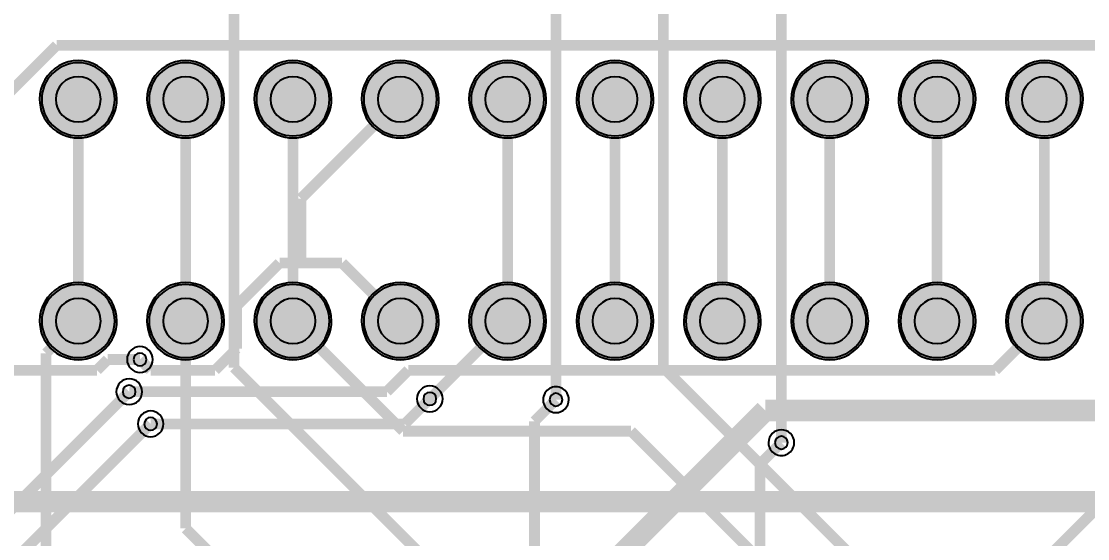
# Model space of a CAD drawing. Header units: millimetres. Extents: x -59 to 46, y -149 to -20.
# Drawn here: x -43.26 to -18.03, y -78.98 to -66.73 of the extents above; entities that cross this region are included whole.
import ezdxf

# ---------------------------------------------------------------- set-up
doc = ezdxf.new("R2010")
doc.units = ezdxf.units.MM
doc.header["$MEASUREMENT"] = 0
for name, color, linetype, true_color in [('Bottom-Layer', 7, 'Continuous', 0x0000ff), ('Bottom-Paste-Mask-Layer', 7, 'Continuous', 0x800000), ('Bottom-Solder-Mask-Layer', 7, 'Continuous', 0xaa00ff), ('Hole-Layer', 7, 'Continuous', 0x222222), ('Multi-Layer', 7, 'Continuous', 0xc0c0c0), ('Top-Layer', 7, 'Continuous', 0xff0000), ('Top-Paste-Mask-Layer', 7, 'Continuous', 0x808080), ('Top-Silkscreen-Layer', 7, 'Continuous', 0xffcc00), ('Top-Solder-Mask-Layer', 7, 'Continuous', 0x800080)]:
    doc.layers.add(name, color=color, linetype=linetype, true_color=true_color)

msp = doc.modelspace()

# ---------------------------------------------------------------- hatches: boundary and pattern name
at = {"layer": 'Bottom-Layer'}
for points in [[(-42.773685547371095, -68.58013716027433, 1), (-41.04648209296419, -68.58013716027433, 1)], [(-40.23368046736094, -68.58013716027433, 1), (-38.506477012954036, -68.58013716027433, 1)], [(-37.69367538735078, -68.58013716027433, 1), (-35.966471932943875, -68.58013716027433, 1)], [(-35.15367030734062, -68.58013716027433, 1), (-33.426466852933714, -68.58013716027433, 1)], [(-32.61366522733046, -68.58013716027433, 1), (-30.88646177292355, -68.58013716027433, 1)], [(-30.0736601473203, -68.58013716027433, 1), (-28.34645669291339, -68.58013716027433, 1)], [(-27.53365506731014, -68.58013716027433, 1), (-25.806451612903228, -68.58013716027433, 1)], [(-24.993649987299978, -68.58013716027433, 1), (-23.266446532893067, -68.58013716027433, 1)], [(-22.453644907289817, -68.58013716027433, 1), (-20.726441452882906, -68.58013716027433, 1)], [(-19.91363982727966, -68.58013716027433, 1), (-18.18643637287275, -68.58013716027433, 1)], [(-42.773685547371095, -73.82950215900432, 1), (-41.04648209296419, -73.82950215900432, 1)], [(-40.23368046736094, -73.82950215900432, 1), (-38.506477012954036, -73.82950215900432, 1)], [(-37.69367538735078, -73.82950215900432, 1), (-35.966471932943875, -73.82950215900432, 1)], [(-35.15367030734062, -73.82950215900432, 1), (-33.426466852933714, -73.82950215900432, 1)], [(-32.61366522733046, -73.82950215900432, 1), (-30.88646177292355, -73.82950215900432, 1)], [(-30.0736601473203, -73.82950215900432, 1), (-28.34645669291339, -73.82950215900432, 1)], [(-27.53365506731014, -73.82950215900432, 1), (-25.806451612903228, -73.82950215900432, 1)], [(-24.993649987299978, -73.82950215900432, 1), (-23.266446532893067, -73.82950215900432, 1)], [(-22.453644907289817, -73.82950215900432, 1), (-20.726441452882906, -73.82950215900432, 1)], [(-19.91363982727966, -73.82950215900432, 1), (-18.18643637287275, -73.82950215900432, 1)]]:
    msp.add_hatch(color=256, dxfattribs=at).paths.add_polyline_path(points)
at = {"layer": 'Bottom-Paste-Mask-Layer'}
for points in [[(-42.773685547371095, -68.58013716027433, 1), (-41.04648209296419, -68.58013716027433, 1)], [(-40.23368046736094, -68.58013716027433, 1), (-38.506477012954036, -68.58013716027433, 1)], [(-37.69367538735078, -68.58013716027433, 1), (-35.966471932943875, -68.58013716027433, 1)], [(-35.15367030734062, -68.58013716027433, 1), (-33.426466852933714, -68.58013716027433, 1)], [(-32.61366522733046, -68.58013716027433, 1), (-30.88646177292355, -68.58013716027433, 1)], [(-30.0736601473203, -68.58013716027433, 1), (-28.34645669291339, -68.58013716027433, 1)], [(-27.53365506731014, -68.58013716027433, 1), (-25.806451612903228, -68.58013716027433, 1)], [(-24.993649987299978, -68.58013716027433, 1), (-23.266446532893067, -68.58013716027433, 1)], [(-22.453644907289817, -68.58013716027433, 1), (-20.726441452882906, -68.58013716027433, 1)], [(-19.91363982727966, -68.58013716027433, 1), (-18.18643637287275, -68.58013716027433, 1)], [(-42.773685547371095, -73.82950215900432, 1), (-41.04648209296419, -73.82950215900432, 1)], [(-40.23368046736094, -73.82950215900432, 1), (-38.506477012954036, -73.82950215900432, 1)], [(-37.69367538735078, -73.82950215900432, 1), (-35.966471932943875, -73.82950215900432, 1)], [(-35.15367030734062, -73.82950215900432, 1), (-33.426466852933714, -73.82950215900432, 1)], [(-32.61366522733046, -73.82950215900432, 1), (-30.88646177292355, -73.82950215900432, 1)], [(-30.0736601473203, -73.82950215900432, 1), (-28.34645669291339, -73.82950215900432, 1)], [(-27.53365506731014, -73.82950215900432, 1), (-25.806451612903228, -73.82950215900432, 1)], [(-24.993649987299978, -73.82950215900432, 1), (-23.266446532893067, -73.82950215900432, 1)], [(-22.453644907289817, -73.82950215900432, 1), (-20.726441452882906, -73.82950215900432, 1)], [(-19.91363982727966, -73.82950215900432, 1), (-18.18643637287275, -73.82950215900432, 1)]]:
    msp.add_hatch(color=256, dxfattribs=at).paths.add_polyline_path(points)
at = {"layer": 'Bottom-Solder-Mask-Layer'}
for points in [[(-42.8244856489713, -68.58013716027433, 1), (-40.99568199136399, -68.58013716027433, 1)], [(-40.28448056896114, -68.58013716027433, 1), (-38.455676911353834, -68.58013716027433, 1)], [(-37.74447548895098, -68.58013716027433, 1), (-35.91567183134367, -68.58013716027433, 1)], [(-35.20447040894082, -68.58013716027433, 1), (-33.37566675133351, -68.58013716027433, 1)], [(-32.66446532893066, -68.58013716027433, 1), (-30.835661671323347, -68.58013716027433, 1)], [(-30.124460248920503, -68.58013716027433, 1), (-28.295656591313186, -68.58013716027433, 1)], [(-27.584455168910342, -68.58013716027433, 1), (-25.755651511303025, -68.58013716027433, 1)], [(-25.04445008890018, -68.58013716027433, 1), (-23.215646431292864, -68.58013716027433, 1)], [(-22.50444500889002, -68.58013716027433, 1), (-20.675641351282703, -68.58013716027433, 1)], [(-19.964439928879862, -68.58013716027433, 1), (-18.135636271272546, -68.58013716027433, 1)], [(-42.8244856489713, -73.82950215900432, 1), (-40.99568199136399, -73.82950215900432, 1)], [(-40.28448056896114, -73.82950215900432, 1), (-38.455676911353834, -73.82950215900432, 1)], [(-37.74447548895098, -73.82950215900432, 1), (-35.91567183134367, -73.82950215900432, 1)], [(-35.20447040894082, -73.82950215900432, 1), (-33.37566675133351, -73.82950215900432, 1)], [(-32.66446532893066, -73.82950215900432, 1), (-30.835661671323347, -73.82950215900432, 1)], [(-30.124460248920503, -73.82950215900432, 1), (-28.295656591313186, -73.82950215900432, 1)], [(-27.584455168910342, -73.82950215900432, 1), (-25.755651511303025, -73.82950215900432, 1)], [(-25.04445008890018, -73.82950215900432, 1), (-23.215646431292864, -73.82950215900432, 1)], [(-22.50444500889002, -73.82950215900432, 1), (-20.675641351282703, -73.82950215900432, 1)], [(-19.964439928879862, -73.82950215900432, 1), (-18.135636271272546, -73.82950215900432, 1)]]:
    msp.add_hatch(color=256, dxfattribs=at).paths.add_polyline_path(points)
at = {"layer": 'Hole-Layer'}
for points in [[(-42.44348488696978, -68.58013716027433, 1), (-41.37668275336551, -68.58013716027433, 1)], [(-39.90347980695962, -68.58013716027433, 1), (-38.836677673355354, -68.58013716027433, 1)], [(-37.36347472694946, -68.58013716027433, 1), (-36.29667259334519, -68.58013716027433, 1)], [(-34.8234696469393, -68.58013716027433, 1), (-33.75666751333503, -68.58013716027433, 1)], [(-32.28346456692914, -68.58013716027433, 1), (-31.21666243332487, -68.58013716027433, 1)], [(-29.74345948691898, -68.58013716027433, 1), (-28.67665735331471, -68.58013716027433, 1)], [(-27.20345440690882, -68.58013716027433, 1), (-26.13665227330455, -68.58013716027433, 1)], [(-24.663449326898657, -68.58013716027433, 1), (-23.596647193294388, -68.58013716027433, 1)], [(-22.123444246888496, -68.58013716027433, 1), (-21.056642113284227, -68.58013716027433, 1)], [(-19.58343916687834, -68.58013716027433, 1), (-18.51663703327407, -68.58013716027433, 1)], [(-42.44348488696978, -73.82950215900432, 1), (-41.37668275336551, -73.82950215900432, 1)], [(-39.90347980695962, -73.82950215900432, 1), (-38.836677673355354, -73.82950215900432, 1)], [(-37.36347472694946, -73.82950215900432, 1), (-36.29667259334519, -73.82950215900432, 1)], [(-34.8234696469393, -73.82950215900432, 1), (-33.75666751333503, -73.82950215900432, 1)], [(-32.28346456692914, -73.82950215900432, 1), (-31.21666243332487, -73.82950215900432, 1)], [(-29.74345948691898, -73.82950215900432, 1), (-28.67665735331471, -73.82950215900432, 1)], [(-27.20345440690882, -73.82950215900432, 1), (-26.13665227330455, -73.82950215900432, 1)], [(-24.663449326898657, -73.82950215900432, 1), (-23.596647193294388, -73.82950215900432, 1)], [(-22.123444246888496, -73.82950215900432, 1), (-21.056642113284227, -73.82950215900432, 1)], [(-19.58343916687834, -73.82950215900432, 1), (-18.51663703327407, -73.82950215900432, 1)]]:
    msp.add_hatch(color=256, dxfattribs=at).paths.add_polyline_path(points)
at = {"layer": 'Multi-Layer'}
for points in [[(-42.773685547371095, -68.58013716027433, 1), (-41.04648209296419, -68.58013716027433, 1)], [(-42.773685547371095, -68.58013716027433, 1), (-41.04648209296419, -68.58013716027433, 1)], [(-42.773685547371095, -68.58013716027433, 1), (-41.04648209296419, -68.58013716027433, 1)], [(-40.23368046736094, -68.58013716027433, 1), (-38.506477012954036, -68.58013716027433, 1)], [(-40.23368046736094, -68.58013716027433, 1), (-38.506477012954036, -68.58013716027433, 1)], [(-40.23368046736094, -68.58013716027433, 1), (-38.506477012954036, -68.58013716027433, 1)], [(-37.69367538735078, -68.58013716027433, 1), (-35.966471932943875, -68.58013716027433, 1)], [(-37.69367538735078, -68.58013716027433, 1), (-35.966471932943875, -68.58013716027433, 1)], [(-37.69367538735078, -68.58013716027433, 1), (-35.966471932943875, -68.58013716027433, 1)], [(-35.15367030734062, -68.58013716027433, 1), (-33.426466852933714, -68.58013716027433, 1)], [(-35.15367030734062, -68.58013716027433, 1), (-33.426466852933714, -68.58013716027433, 1)], [(-35.15367030734062, -68.58013716027433, 1), (-33.426466852933714, -68.58013716027433, 1)], [(-32.61366522733046, -68.58013716027433, 1), (-30.88646177292355, -68.58013716027433, 1)], [(-32.61366522733046, -68.58013716027433, 1), (-30.88646177292355, -68.58013716027433, 1)], [(-32.61366522733046, -68.58013716027433, 1), (-30.88646177292355, -68.58013716027433, 1)], [(-30.0736601473203, -68.58013716027433, 1), (-28.34645669291339, -68.58013716027433, 1)], [(-30.0736601473203, -68.58013716027433, 1), (-28.34645669291339, -68.58013716027433, 1)], [(-30.0736601473203, -68.58013716027433, 1), (-28.34645669291339, -68.58013716027433, 1)], [(-27.53365506731014, -68.58013716027433, 1), (-25.806451612903228, -68.58013716027433, 1)], [(-27.53365506731014, -68.58013716027433, 1), (-25.806451612903228, -68.58013716027433, 1)], [(-27.53365506731014, -68.58013716027433, 1), (-25.806451612903228, -68.58013716027433, 1)], [(-24.993649987299978, -68.58013716027433, 1), (-23.266446532893067, -68.58013716027433, 1)], [(-24.993649987299978, -68.58013716027433, 1), (-23.266446532893067, -68.58013716027433, 1)], [(-24.993649987299978, -68.58013716027433, 1), (-23.266446532893067, -68.58013716027433, 1)], [(-22.453644907289817, -68.58013716027433, 1), (-20.726441452882906, -68.58013716027433, 1)], [(-22.453644907289817, -68.58013716027433, 1), (-20.726441452882906, -68.58013716027433, 1)], [(-22.453644907289817, -68.58013716027433, 1), (-20.726441452882906, -68.58013716027433, 1)], [(-19.91363982727966, -68.58013716027433, 1), (-18.18643637287275, -68.58013716027433, 1)], [(-19.91363982727966, -68.58013716027433, 1), (-18.18643637287275, -68.58013716027433, 1)], [(-19.91363982727966, -68.58013716027433, 1), (-18.18643637287275, -68.58013716027433, 1)], [(-42.773685547371095, -73.82950215900432, 1), (-41.04648209296419, -73.82950215900432, 1)], [(-42.773685547371095, -73.82950215900432, 1), (-41.04648209296419, -73.82950215900432, 1)], [(-42.773685547371095, -73.82950215900432, 1), (-41.04648209296419, -73.82950215900432, 1)], [(-40.23368046736094, -73.82950215900432, 1), (-38.506477012954036, -73.82950215900432, 1)], [(-40.23368046736094, -73.82950215900432, 1), (-38.506477012954036, -73.82950215900432, 1)], [(-40.23368046736094, -73.82950215900432, 1), (-38.506477012954036, -73.82950215900432, 1)], [(-37.69367538735078, -73.82950215900432, 1), (-35.966471932943875, -73.82950215900432, 1)], [(-37.69367538735078, -73.82950215900432, 1), (-35.966471932943875, -73.82950215900432, 1)], [(-37.69367538735078, -73.82950215900432, 1), (-35.966471932943875, -73.82950215900432, 1)], [(-35.15367030734062, -73.82950215900432, 1), (-33.426466852933714, -73.82950215900432, 1)], [(-35.15367030734062, -73.82950215900432, 1), (-33.426466852933714, -73.82950215900432, 1)], [(-35.15367030734062, -73.82950215900432, 1), (-33.426466852933714, -73.82950215900432, 1)], [(-32.61366522733046, -73.82950215900432, 1), (-30.88646177292355, -73.82950215900432, 1)], [(-32.61366522733046, -73.82950215900432, 1), (-30.88646177292355, -73.82950215900432, 1)], [(-32.61366522733046, -73.82950215900432, 1), (-30.88646177292355, -73.82950215900432, 1)], [(-30.0736601473203, -73.82950215900432, 1), (-28.34645669291339, -73.82950215900432, 1)], [(-30.0736601473203, -73.82950215900432, 1), (-28.34645669291339, -73.82950215900432, 1)], [(-30.0736601473203, -73.82950215900432, 1), (-28.34645669291339, -73.82950215900432, 1)], [(-27.53365506731014, -73.82950215900432, 1), (-25.806451612903228, -73.82950215900432, 1)], [(-27.53365506731014, -73.82950215900432, 1), (-25.806451612903228, -73.82950215900432, 1)], [(-27.53365506731014, -73.82950215900432, 1), (-25.806451612903228, -73.82950215900432, 1)], [(-24.993649987299978, -73.82950215900432, 1), (-23.266446532893067, -73.82950215900432, 1)], [(-24.993649987299978, -73.82950215900432, 1), (-23.266446532893067, -73.82950215900432, 1)], [(-24.993649987299978, -73.82950215900432, 1), (-23.266446532893067, -73.82950215900432, 1)], [(-22.453644907289817, -73.82950215900432, 1), (-20.726441452882906, -73.82950215900432, 1)], [(-22.453644907289817, -73.82950215900432, 1), (-20.726441452882906, -73.82950215900432, 1)], [(-22.453644907289817, -73.82950215900432, 1), (-20.726441452882906, -73.82950215900432, 1)], [(-19.91363982727966, -73.82950215900432, 1), (-18.18643637287275, -73.82950215900432, 1)], [(-19.91363982727966, -73.82950215900432, 1), (-18.18643637287275, -73.82950215900432, 1)], [(-19.91363982727966, -73.82950215900432, 1), (-18.18643637287275, -73.82950215900432, 1)]]:
    msp.add_hatch(color=256, dxfattribs=at).paths.add_polyline_path(points)
at = {"layer": 'Top-Layer'}
for points in [[(-42.773685547371095, -68.58013716027433, 1), (-41.04648209296419, -68.58013716027433, 1)], [(-40.23368046736094, -68.58013716027433, 1), (-38.506477012954036, -68.58013716027433, 1)], [(-37.69367538735078, -68.58013716027433, 1), (-35.966471932943875, -68.58013716027433, 1)], [(-35.15367030734062, -68.58013716027433, 1), (-33.426466852933714, -68.58013716027433, 1)], [(-32.61366522733046, -68.58013716027433, 1), (-30.88646177292355, -68.58013716027433, 1)], [(-30.0736601473203, -68.58013716027433, 1), (-28.34645669291339, -68.58013716027433, 1)], [(-27.53365506731014, -68.58013716027433, 1), (-25.806451612903228, -68.58013716027433, 1)], [(-24.993649987299978, -68.58013716027433, 1), (-23.266446532893067, -68.58013716027433, 1)], [(-22.453644907289817, -68.58013716027433, 1), (-20.726441452882906, -68.58013716027433, 1)], [(-19.91363982727966, -68.58013716027433, 1), (-18.18643637287275, -68.58013716027433, 1)], [(-42.773685547371095, -73.82950215900432, 1), (-41.04648209296419, -73.82950215900432, 1)], [(-40.23368046736094, -73.82950215900432, 1), (-38.506477012954036, -73.82950215900432, 1)], [(-37.69367538735078, -73.82950215900432, 1), (-35.966471932943875, -73.82950215900432, 1)], [(-35.15367030734062, -73.82950215900432, 1), (-33.426466852933714, -73.82950215900432, 1)], [(-32.61366522733046, -73.82950215900432, 1), (-30.88646177292355, -73.82950215900432, 1)], [(-30.0736601473203, -73.82950215900432, 1), (-28.34645669291339, -73.82950215900432, 1)], [(-27.53365506731014, -73.82950215900432, 1), (-25.806451612903228, -73.82950215900432, 1)], [(-24.993649987299978, -73.82950215900432, 1), (-23.266446532893067, -73.82950215900432, 1)], [(-22.453644907289817, -73.82950215900432, 1), (-20.726441452882906, -73.82950215900432, 1)], [(-19.91363982727966, -73.82950215900432, 1), (-18.18643637287275, -73.82950215900432, 1)]]:
    msp.add_hatch(color=256, dxfattribs=at).paths.add_polyline_path(points)
at = {"layer": 'Top-Paste-Mask-Layer'}
for points in [[(-42.773685547371095, -68.58013716027433, 1), (-41.04648209296419, -68.58013716027433, 1)], [(-40.23368046736094, -68.58013716027433, 1), (-38.506477012954036, -68.58013716027433, 1)], [(-37.69367538735078, -68.58013716027433, 1), (-35.966471932943875, -68.58013716027433, 1)], [(-35.15367030734062, -68.58013716027433, 1), (-33.426466852933714, -68.58013716027433, 1)], [(-32.61366522733046, -68.58013716027433, 1), (-30.88646177292355, -68.58013716027433, 1)], [(-30.0736601473203, -68.58013716027433, 1), (-28.34645669291339, -68.58013716027433, 1)], [(-27.53365506731014, -68.58013716027433, 1), (-25.806451612903228, -68.58013716027433, 1)], [(-24.993649987299978, -68.58013716027433, 1), (-23.266446532893067, -68.58013716027433, 1)], [(-22.453644907289817, -68.58013716027433, 1), (-20.726441452882906, -68.58013716027433, 1)], [(-19.91363982727966, -68.58013716027433, 1), (-18.18643637287275, -68.58013716027433, 1)], [(-42.773685547371095, -73.82950215900432, 1), (-41.04648209296419, -73.82950215900432, 1)], [(-40.23368046736094, -73.82950215900432, 1), (-38.506477012954036, -73.82950215900432, 1)], [(-37.69367538735078, -73.82950215900432, 1), (-35.966471932943875, -73.82950215900432, 1)], [(-35.15367030734062, -73.82950215900432, 1), (-33.426466852933714, -73.82950215900432, 1)], [(-32.61366522733046, -73.82950215900432, 1), (-30.88646177292355, -73.82950215900432, 1)], [(-30.0736601473203, -73.82950215900432, 1), (-28.34645669291339, -73.82950215900432, 1)], [(-27.53365506731014, -73.82950215900432, 1), (-25.806451612903228, -73.82950215900432, 1)], [(-24.993649987299978, -73.82950215900432, 1), (-23.266446532893067, -73.82950215900432, 1)], [(-22.453644907289817, -73.82950215900432, 1), (-20.726441452882906, -73.82950215900432, 1)], [(-19.91363982727966, -73.82950215900432, 1), (-18.18643637287275, -73.82950215900432, 1)]]:
    msp.add_hatch(color=256, dxfattribs=at).paths.add_polyline_path(points)
at = {"layer": 'Top-Solder-Mask-Layer'}
for points in [[(-42.8244856489713, -68.58013716027433, 1), (-40.99568199136399, -68.58013716027433, 1)], [(-40.28448056896114, -68.58013716027433, 1), (-38.455676911353834, -68.58013716027433, 1)], [(-37.74447548895098, -68.58013716027433, 1), (-35.91567183134367, -68.58013716027433, 1)], [(-35.20447040894082, -68.58013716027433, 1), (-33.37566675133351, -68.58013716027433, 1)], [(-32.66446532893066, -68.58013716027433, 1), (-30.835661671323347, -68.58013716027433, 1)], [(-30.124460248920503, -68.58013716027433, 1), (-28.295656591313186, -68.58013716027433, 1)], [(-27.584455168910342, -68.58013716027433, 1), (-25.755651511303025, -68.58013716027433, 1)], [(-25.04445008890018, -68.58013716027433, 1), (-23.215646431292864, -68.58013716027433, 1)], [(-22.50444500889002, -68.58013716027433, 1), (-20.675641351282703, -68.58013716027433, 1)], [(-19.964439928879862, -68.58013716027433, 1), (-18.135636271272546, -68.58013716027433, 1)], [(-42.8244856489713, -73.82950215900432, 1), (-40.99568199136399, -73.82950215900432, 1)], [(-40.28448056896114, -73.82950215900432, 1), (-38.455676911353834, -73.82950215900432, 1)], [(-37.74447548895098, -73.82950215900432, 1), (-35.91567183134367, -73.82950215900432, 1)], [(-35.20447040894082, -73.82950215900432, 1), (-33.37566675133351, -73.82950215900432, 1)], [(-32.66446532893066, -73.82950215900432, 1), (-30.835661671323347, -73.82950215900432, 1)], [(-30.124460248920503, -73.82950215900432, 1), (-28.295656591313186, -73.82950215900432, 1)], [(-27.584455168910342, -73.82950215900432, 1), (-25.755651511303025, -73.82950215900432, 1)], [(-25.04445008890018, -73.82950215900432, 1), (-23.215646431292864, -73.82950215900432, 1)], [(-22.50444500889002, -73.82950215900432, 1), (-20.675641351282703, -73.82950215900432, 1)], [(-19.964439928879862, -73.82950215900432, 1), (-18.135636271272546, -73.82950215900432, 1)]]:
    msp.add_hatch(color=256, dxfattribs=at).paths.add_polyline_path(points)

# ---------------------------------------------------------------- linework, layer by layer
at = {"layer": 'Bottom-Layer'}
for points, const_width in [([(-42.418084836169676, -67.30149860299721), (-43.94208788417578, -68.82550165100331)], 0.25400050800101603), ([(5.842011684023369, -67.30149860299721), (-42.418084836169676, -67.30149860299721)], 0.25400050800101603), ([(-41.91008382016764, -73.82950215900432), (-41.91008382016764, -68.58013716027433)], 0.25400050800101603), ([(-36.63957327914656, -70.92964185928373), (-34.29006858013717, -68.58013716027433)], 0.25400050800101603), ([(-29.210058420116845, -68.58013716027433), (-29.210058420116845, -73.82950215900432)], 0.25400050800101603), ([(-26.670053340106683, -68.58013716027433), (-26.670053340106683, -73.82950215900432)], 0.25400050800101603), ([(-24.130048260096522, -68.58013716027433), (-24.130048260096522, -73.82950215900432)], 0.25400050800101603), ([(-21.59004318008636, -68.58013716027433), (-21.59004318008636, -73.82950215900432)], 0.25400050800101603), ([(-19.050038100076204, -73.82950215900432), (-19.050038100076204, -68.58013716027433)], 0.25400050800101603), ([(-36.63957327914656, -72.45364490728983), (-36.63957327914656, -70.92964185928373)], 0.25400050800101603), ([(-38.16357632715266, -73.46964693929388), (-37.147574295148594, -72.45364490728983)], 0.25400050800101603), ([(-37.147574295148594, -72.45364490728983), (-36.63957327914656, -72.45364490728983)], 0.25400050800101603), ([(-36.63957327914656, -72.45364490728983), (-35.66592583185167, -72.45364490728983)], 0.25400050800101603), ([(-35.66592583185167, -72.45364490728983), (-34.29006858013717, -73.82950215900432)], 0.25400050800101603), ([(-38.16357632715266, -74.48564897129795), (-38.16357632715266, -73.46964693929388)], 0.25400050800101603), ([(-42.672085344170696, -74.59150368300737), (-41.91008382016764, -73.82950215900432)], 0.25400050800101603), ([(-20.214185928371858, -74.99364998729999), (-19.050038100076204, -73.82950215900432)], 0.25400050800101603), ([(-38.67157734315469, -74.99364998729999), (-38.16357632715266, -74.48564897129795)], 0.25400050800101603), ([(-42.672085344170696, -102.36220472440947), (-42.672085344170696, -74.59150368300737)], 0.25400050800101603), ([(-40.4495808991618, -74.73964947929896), (-40.19558039116079, -74.99364998729999)], 0.25400050800101603), ([(-40.19558039116079, -74.99364998729999), (-38.67157734315469, -74.99364998729999)], 0.25400050800101603), ([(-34.60756921513843, -75.50165100330202), (-34.0995681991364, -74.99364998729999)], 0.25400050800101603), ([(-34.0995681991364, -74.99364998729999), (-20.214185928371858, -74.99364998729999)], 0.25400050800101603), ([(-40.70358140716282, -75.50165100330202), (-34.60756921513843, -75.50165100330202)], 0.25400050800101603), ([(-34.18421386842774, -76.26365252730507), (-33.59156718313437, -75.6710058420117)], 0.25400050800101603), ([(-31.115062230124465, -76.20015240030482), (-30.60706121412243, -75.69215138430278)], 0.25400050800101603), ([(-29.718059436118875, -80.01016002032006), (-25.65405130810262, -75.94615189230379)], 0.5080010160020321), ([(-25.65405130810262, -75.94615189230379), (22.60604521209043, -75.94615189230379)], 0.5080010160020321), ([(-40.19558039116079, -76.26365252730507), (-34.18421386842774, -76.26365252730507)], 0.25400050800101603), ([(-31.115062230124465, -86.10617221234443), (-31.115062230124465, -76.20015240030482)], 0.25400050800101603), ([(-25.781051562103126, -77.21615443230887), (-25.273050546101096, -76.70815341630684)], 0.25400050800101603), ([(-25.781051562103126, -84.83616967233935), (-25.781051562103126, -77.21615443230887)], 0.25400050800101603)]:
    msp.add_lwpolyline(points, dxfattribs=dict(at, const_width=const_width))
for points in [[(-42.7736855473711, -68.58013716027433, 1), (-41.04648209296419, -68.58013716027433, 1)], [(-40.23368046736094, -68.58013716027433, 1), (-38.50647701295403, -68.58013716027433, 1)], [(-37.69367538735078, -68.58013716027433, 1), (-35.96647193294387, -68.58013716027433, 1)], [(-35.15367030734062, -68.58013716027433, 1), (-33.42646685293371, -68.58013716027433, 1)], [(-32.61366522733046, -68.58013716027433, 1), (-30.88646177292355, -68.58013716027433, 1)], [(-30.0736601473203, -68.58013716027433, 1), (-28.34645669291339, -68.58013716027433, 1)], [(-27.53365506731014, -68.58013716027433, 1), (-25.806451612903228, -68.58013716027433, 1)], [(-24.993649987299978, -68.58013716027433, 1), (-23.266446532893067, -68.58013716027433, 1)], [(-22.453644907289817, -68.58013716027433, 1), (-20.726441452882906, -68.58013716027433, 1)], [(-19.91363982727966, -68.58013716027433, 1), (-18.18643637287275, -68.58013716027433, 1)], [(-42.7736855473711, -73.82950215900432, 1), (-41.04648209296419, -73.82950215900432, 1)], [(-40.23368046736094, -73.82950215900432, 1), (-38.50647701295403, -73.82950215900432, 1)], [(-37.69367538735078, -73.82950215900432, 1), (-35.96647193294387, -73.82950215900432, 1)], [(-35.15367030734062, -73.82950215900432, 1), (-33.42646685293371, -73.82950215900432, 1)], [(-32.61366522733046, -73.82950215900432, 1), (-30.88646177292355, -73.82950215900432, 1)], [(-30.0736601473203, -73.82950215900432, 1), (-28.34645669291339, -73.82950215900432, 1)], [(-27.53365506731014, -73.82950215900432, 1), (-25.806451612903228, -73.82950215900432, 1)], [(-24.993649987299978, -73.82950215900432, 1), (-23.266446532893067, -73.82950215900432, 1)], [(-22.453644907289817, -73.82950215900432, 1), (-20.726441452882906, -73.82950215900432, 1)], [(-19.91363982727966, -73.82950215900432, 1), (-18.18643637287275, -73.82950215900432, 1)]]:
    msp.add_lwpolyline(points, format="xyb", close=True, dxfattribs=at)
at = {"layer": 'Bottom-Paste-Mask-Layer'}
for points in [[(-42.7736855473711, -68.58013716027433, 1), (-41.04648209296419, -68.58013716027433, 1)], [(-40.23368046736094, -68.58013716027433, 1), (-38.50647701295403, -68.58013716027433, 1)], [(-37.69367538735078, -68.58013716027433, 1), (-35.96647193294387, -68.58013716027433, 1)], [(-35.15367030734062, -68.58013716027433, 1), (-33.42646685293371, -68.58013716027433, 1)], [(-32.61366522733046, -68.58013716027433, 1), (-30.88646177292355, -68.58013716027433, 1)], [(-30.0736601473203, -68.58013716027433, 1), (-28.34645669291339, -68.58013716027433, 1)], [(-27.53365506731014, -68.58013716027433, 1), (-25.806451612903228, -68.58013716027433, 1)], [(-24.993649987299978, -68.58013716027433, 1), (-23.266446532893067, -68.58013716027433, 1)], [(-22.453644907289817, -68.58013716027433, 1), (-20.726441452882906, -68.58013716027433, 1)], [(-19.91363982727966, -68.58013716027433, 1), (-18.18643637287275, -68.58013716027433, 1)], [(-42.7736855473711, -73.82950215900432, 1), (-41.04648209296419, -73.82950215900432, 1)], [(-40.23368046736094, -73.82950215900432, 1), (-38.50647701295403, -73.82950215900432, 1)], [(-37.69367538735078, -73.82950215900432, 1), (-35.96647193294387, -73.82950215900432, 1)], [(-35.15367030734062, -73.82950215900432, 1), (-33.42646685293371, -73.82950215900432, 1)], [(-32.61366522733046, -73.82950215900432, 1), (-30.88646177292355, -73.82950215900432, 1)], [(-30.0736601473203, -73.82950215900432, 1), (-28.34645669291339, -73.82950215900432, 1)], [(-27.53365506731014, -73.82950215900432, 1), (-25.806451612903228, -73.82950215900432, 1)], [(-24.993649987299978, -73.82950215900432, 1), (-23.266446532893067, -73.82950215900432, 1)], [(-22.453644907289817, -73.82950215900432, 1), (-20.726441452882906, -73.82950215900432, 1)], [(-19.91363982727966, -73.82950215900432, 1), (-18.18643637287275, -73.82950215900432, 1)]]:
    msp.add_lwpolyline(points, format="xyb", close=True, dxfattribs=at)
at = {"layer": 'Bottom-Solder-Mask-Layer'}
for points in [[(-42.824485648971304, -68.58013715806166, 1), (-40.99568199136399, -68.58013716164047), (-40.99568199136399, -68.58013716248699, 1), (-42.824485648971304, -68.5801371589082)], [(-40.28448056896114, -68.58013715806166, 1), (-38.45567691135383, -68.58013716164047), (-38.45567691135383, -68.58013716248699, 1), (-40.28448056896114, -68.5801371589082)], [(-37.74447548895098, -68.58013715806166, 1), (-35.915671831343666, -68.58013716164047), (-35.915671831343666, -68.58013716248699, 1), (-37.74447548895098, -68.5801371589082)], [(-35.20447040894082, -68.58013715806166, 1), (-33.37566675133351, -68.58013716164047), (-33.37566675133351, -68.58013716248699, 1), (-35.20447040894082, -68.5801371589082)], [(-32.66446532893066, -68.58013715806166, 1), (-30.835661671323347, -68.58013716164047), (-30.835661671323347, -68.58013716248699, 1), (-32.66446532893066, -68.5801371589082)], [(-30.1244602489205, -68.58013715806166, 1), (-28.295656591313186, -68.58013716164047), (-28.295656591313186, -68.58013716248699, 1), (-30.1244602489205, -68.5801371589082)], [(-27.58445516891034, -68.58013715806166, 1), (-25.75565151130303, -68.58013716164047), (-25.75565151130303, -68.58013716248699, 1), (-27.58445516891034, -68.5801371589082)], [(-25.04445008890018, -68.58013715806166, 1), (-23.215646431292868, -68.58013716164047), (-23.215646431292868, -68.58013716248699, 1), (-25.04445008890018, -68.5801371589082)], [(-22.50444500889002, -68.58013715806166, 1), (-20.675641351282707, -68.58013716164047), (-20.675641351282707, -68.58013716248699, 1), (-22.50444500889002, -68.5801371589082)], [(-19.96443992887986, -68.58013715806166, 1), (-18.135636271272546, -68.58013716164047), (-18.135636271272546, -68.58013716248699, 1), (-19.96443992887986, -68.5801371589082)], [(-42.824485648971304, -73.82950215679166, 1), (-40.99568199136399, -73.82950216037045), (-40.99568199136399, -73.82950216121698, 1), (-42.824485648971304, -73.82950215763819)], [(-40.28448056896114, -73.82950215679166, 1), (-38.45567691135383, -73.82950216037045), (-38.45567691135383, -73.82950216121698, 1), (-40.28448056896114, -73.82950215763819)], [(-37.74447548895098, -73.82950215679166, 1), (-35.915671831343666, -73.82950216037045), (-35.915671831343666, -73.82950216121698, 1), (-37.74447548895098, -73.82950215763819)], [(-35.20447040894082, -73.82950215679166, 1), (-33.37566675133351, -73.82950216037045), (-33.37566675133351, -73.82950216121698, 1), (-35.20447040894082, -73.82950215763819)], [(-32.66446532893066, -73.82950215679166, 1), (-30.835661671323347, -73.82950216037045), (-30.835661671323347, -73.82950216121698, 1), (-32.66446532893066, -73.82950215763819)], [(-30.1244602489205, -73.82950215679166, 1), (-28.295656591313186, -73.82950216037045), (-28.295656591313186, -73.82950216121698, 1), (-30.1244602489205, -73.82950215763819)], [(-27.58445516891034, -73.82950215679166, 1), (-25.75565151130303, -73.82950216037045), (-25.75565151130303, -73.82950216121698, 1), (-27.58445516891034, -73.82950215763819)], [(-25.04445008890018, -73.82950215679166, 1), (-23.215646431292868, -73.82950216037045), (-23.215646431292868, -73.82950216121698, 1), (-25.04445008890018, -73.82950215763819)], [(-22.50444500889002, -73.82950215679166, 1), (-20.675641351282707, -73.82950216037045), (-20.675641351282707, -73.82950216121698, 1), (-22.50444500889002, -73.82950215763819)], [(-19.96443992887986, -73.82950215679166, 1), (-18.135636271272546, -73.82950216037045), (-18.135636271272546, -73.82950216121698, 1), (-19.96443992887986, -73.82950215763819)]]:
    msp.add_lwpolyline(points, format="xyb", dxfattribs=at)
at = {"layer": 'Hole-Layer'}
for points in [[(-42.44348488696978, -68.58013716038938, 1), (-41.376682753365515, -68.58013716038938), (-41.376682753365515, -68.58013716015927, 1), (-42.44348488696978, -68.58013716015927)], [(-39.903479806959616, -68.58013716038938, 1), (-38.836677673355354, -68.58013716038938), (-38.836677673355354, -68.58013716015927, 1), (-39.903479806959616, -68.58013716015927)], [(-37.363474726949455, -68.58013716038938, 1), (-36.29667259334519, -68.58013716038938), (-36.29667259334519, -68.58013716015927, 1), (-37.363474726949455, -68.58013716015927)], [(-34.823469646939294, -68.58013716038938, 1), (-33.75666751333503, -68.58013716038938), (-33.75666751333503, -68.58013716015927, 1), (-34.823469646939294, -68.58013716015927)], [(-32.28346456692913, -68.58013716038938, 1), (-31.21666243332487, -68.58013716038938), (-31.21666243332487, -68.58013716015927, 1), (-32.28346456692913, -68.58013716015927)], [(-29.743459486918976, -68.58013716038938, 1), (-28.676657353314713, -68.58013716038938), (-28.676657353314713, -68.58013716015927, 1), (-29.743459486918976, -68.58013716015927)], [(-27.203454406908815, -68.58013716038938, 1), (-26.136652273304552, -68.58013716038938), (-26.136652273304552, -68.58013716015927, 1), (-27.203454406908815, -68.58013716015927)], [(-24.663449326898654, -68.58013716038938, 1), (-23.59664719329439, -68.58013716038938), (-23.59664719329439, -68.58013716015927, 1), (-24.663449326898654, -68.58013716015927)], [(-22.123444246888496, -68.58013716038938, 1), (-21.05664211328423, -68.58013716038938), (-21.05664211328423, -68.58013716015927, 1), (-22.123444246888496, -68.58013716015927)], [(-19.583439166878335, -68.58013716038938, 1), (-18.51663703327407, -68.58013716038938), (-18.51663703327407, -68.58013716015927, 1), (-19.583439166878335, -68.58013716015927)], [(-42.44348488696978, -73.82950215911939, 1), (-41.376682753365515, -73.82950215911939), (-41.376682753365515, -73.82950215888927, 1), (-42.44348488696978, -73.82950215888927)], [(-39.903479806959616, -73.82950215911939, 1), (-38.836677673355354, -73.82950215911939), (-38.836677673355354, -73.82950215888927, 1), (-39.903479806959616, -73.82950215888927)], [(-37.363474726949455, -73.82950215911939, 1), (-36.29667259334519, -73.82950215911939), (-36.29667259334519, -73.82950215888927, 1), (-37.363474726949455, -73.82950215888927)], [(-34.823469646939294, -73.82950215911939, 1), (-33.75666751333503, -73.82950215911939), (-33.75666751333503, -73.82950215888927, 1), (-34.823469646939294, -73.82950215888927)], [(-32.28346456692913, -73.82950215911939, 1), (-31.21666243332487, -73.82950215911939), (-31.21666243332487, -73.82950215888927, 1), (-32.28346456692913, -73.82950215888927)], [(-29.743459486918976, -73.82950215911939, 1), (-28.676657353314713, -73.82950215911939), (-28.676657353314713, -73.82950215888927, 1), (-29.743459486918976, -73.82950215888927)], [(-27.203454406908815, -73.82950215911939, 1), (-26.136652273304552, -73.82950215911939), (-26.136652273304552, -73.82950215888927, 1), (-27.203454406908815, -73.82950215888927)], [(-24.663449326898654, -73.82950215911939, 1), (-23.59664719329439, -73.82950215911939), (-23.59664719329439, -73.82950215888927, 1), (-24.663449326898654, -73.82950215888927)], [(-22.123444246888496, -73.82950215911939, 1), (-21.05664211328423, -73.82950215911939), (-21.05664211328423, -73.82950215888927, 1), (-22.123444246888496, -73.82950215888927)], [(-19.583439166878335, -73.82950215911939, 1), (-18.51663703327407, -73.82950215911939), (-18.51663703327407, -73.82950215888927, 1), (-19.583439166878335, -73.82950215888927)]]:
    msp.add_lwpolyline(points, format="xyb", dxfattribs=at)
for points in [[(-40.602080264160534, -74.73964947929896, 1), (-40.29708153416307, -74.73964947929896, 1)], [(-40.85608077216155, -75.50165100330202, 1), (-40.55108204216409, -75.50165100330202, 1)], [(-33.7440665481331, -75.6710058420117, 1), (-33.43906781813564, -75.6710058420117, 1)], [(-30.759560579121164, -75.69215138430278, 1), (-30.4545618491237, -75.69215138430278, 1)], [(-40.34807975615952, -76.26365252730507, 1), (-40.043081026162056, -76.26365252730507, 1)], [(-25.425549911099825, -76.70815341630684, 1), (-25.120551181102364, -76.70815341630684, 1)]]:
    msp.add_lwpolyline(points, format="xyb", close=True, dxfattribs=at)
at = {"layer": 'Multi-Layer'}
for points in [[(-42.7736855473711, -68.58013716027433, 1), (-41.04648209296419, -68.58013716027433, 1)], [(-42.7736855473711, -68.58013716027433, 1), (-41.04648209296419, -68.58013716027433, 1)], [(-42.7736855473711, -68.58013716027433, 1), (-41.04648209296419, -68.58013716027433, 1)], [(-40.23368046736094, -68.58013716027433, 1), (-38.50647701295403, -68.58013716027433, 1)], [(-40.23368046736094, -68.58013716027433, 1), (-38.50647701295403, -68.58013716027433, 1)], [(-40.23368046736094, -68.58013716027433, 1), (-38.50647701295403, -68.58013716027433, 1)], [(-37.69367538735078, -68.58013716027433, 1), (-35.96647193294387, -68.58013716027433, 1)], [(-37.69367538735078, -68.58013716027433, 1), (-35.96647193294387, -68.58013716027433, 1)], [(-37.69367538735078, -68.58013716027433, 1), (-35.96647193294387, -68.58013716027433, 1)], [(-35.15367030734062, -68.58013716027433, 1), (-33.42646685293371, -68.58013716027433, 1)], [(-35.15367030734062, -68.58013716027433, 1), (-33.42646685293371, -68.58013716027433, 1)], [(-35.15367030734062, -68.58013716027433, 1), (-33.42646685293371, -68.58013716027433, 1)], [(-32.61366522733046, -68.58013716027433, 1), (-30.88646177292355, -68.58013716027433, 1)], [(-32.61366522733046, -68.58013716027433, 1), (-30.88646177292355, -68.58013716027433, 1)], [(-32.61366522733046, -68.58013716027433, 1), (-30.88646177292355, -68.58013716027433, 1)], [(-30.0736601473203, -68.58013716027433, 1), (-28.34645669291339, -68.58013716027433, 1)], [(-30.0736601473203, -68.58013716027433, 1), (-28.34645669291339, -68.58013716027433, 1)], [(-30.0736601473203, -68.58013716027433, 1), (-28.34645669291339, -68.58013716027433, 1)], [(-27.53365506731014, -68.58013716027433, 1), (-25.806451612903228, -68.58013716027433, 1)], [(-27.53365506731014, -68.58013716027433, 1), (-25.806451612903228, -68.58013716027433, 1)], [(-27.53365506731014, -68.58013716027433, 1), (-25.806451612903228, -68.58013716027433, 1)], [(-24.993649987299978, -68.58013716027433, 1), (-23.266446532893067, -68.58013716027433, 1)], [(-24.993649987299978, -68.58013716027433, 1), (-23.266446532893067, -68.58013716027433, 1)], [(-24.993649987299978, -68.58013716027433, 1), (-23.266446532893067, -68.58013716027433, 1)], [(-22.453644907289817, -68.58013716027433, 1), (-20.726441452882906, -68.58013716027433, 1)], [(-22.453644907289817, -68.58013716027433, 1), (-20.726441452882906, -68.58013716027433, 1)], [(-22.453644907289817, -68.58013716027433, 1), (-20.726441452882906, -68.58013716027433, 1)], [(-19.91363982727966, -68.58013716027433, 1), (-18.18643637287275, -68.58013716027433, 1)], [(-19.91363982727966, -68.58013716027433, 1), (-18.18643637287275, -68.58013716027433, 1)], [(-19.91363982727966, -68.58013716027433, 1), (-18.18643637287275, -68.58013716027433, 1)], [(-42.7736855473711, -73.82950215900432, 1), (-41.04648209296419, -73.82950215900432, 1)], [(-42.7736855473711, -73.82950215900432, 1), (-41.04648209296419, -73.82950215900432, 1)], [(-42.7736855473711, -73.82950215900432, 1), (-41.04648209296419, -73.82950215900432, 1)], [(-40.23368046736094, -73.82950215900432, 1), (-38.50647701295403, -73.82950215900432, 1)], [(-40.23368046736094, -73.82950215900432, 1), (-38.50647701295403, -73.82950215900432, 1)], [(-40.23368046736094, -73.82950215900432, 1), (-38.50647701295403, -73.82950215900432, 1)], [(-37.69367538735078, -73.82950215900432, 1), (-35.96647193294387, -73.82950215900432, 1)], [(-37.69367538735078, -73.82950215900432, 1), (-35.96647193294387, -73.82950215900432, 1)], [(-37.69367538735078, -73.82950215900432, 1), (-35.96647193294387, -73.82950215900432, 1)], [(-35.15367030734062, -73.82950215900432, 1), (-33.42646685293371, -73.82950215900432, 1)], [(-35.15367030734062, -73.82950215900432, 1), (-33.42646685293371, -73.82950215900432, 1)], [(-35.15367030734062, -73.82950215900432, 1), (-33.42646685293371, -73.82950215900432, 1)], [(-32.61366522733046, -73.82950215900432, 1), (-30.88646177292355, -73.82950215900432, 1)], [(-32.61366522733046, -73.82950215900432, 1), (-30.88646177292355, -73.82950215900432, 1)], [(-32.61366522733046, -73.82950215900432, 1), (-30.88646177292355, -73.82950215900432, 1)], [(-30.0736601473203, -73.82950215900432, 1), (-28.34645669291339, -73.82950215900432, 1)], [(-30.0736601473203, -73.82950215900432, 1), (-28.34645669291339, -73.82950215900432, 1)], [(-30.0736601473203, -73.82950215900432, 1), (-28.34645669291339, -73.82950215900432, 1)], [(-27.53365506731014, -73.82950215900432, 1), (-25.806451612903228, -73.82950215900432, 1)], [(-27.53365506731014, -73.82950215900432, 1), (-25.806451612903228, -73.82950215900432, 1)], [(-27.53365506731014, -73.82950215900432, 1), (-25.806451612903228, -73.82950215900432, 1)], [(-24.993649987299978, -73.82950215900432, 1), (-23.266446532893067, -73.82950215900432, 1)], [(-24.993649987299978, -73.82950215900432, 1), (-23.266446532893067, -73.82950215900432, 1)], [(-24.993649987299978, -73.82950215900432, 1), (-23.266446532893067, -73.82950215900432, 1)], [(-22.453644907289817, -73.82950215900432, 1), (-20.726441452882906, -73.82950215900432, 1)], [(-22.453644907289817, -73.82950215900432, 1), (-20.726441452882906, -73.82950215900432, 1)], [(-22.453644907289817, -73.82950215900432, 1), (-20.726441452882906, -73.82950215900432, 1)], [(-19.91363982727966, -73.82950215900432, 1), (-18.18643637287275, -73.82950215900432, 1)], [(-19.91363982727966, -73.82950215900432, 1), (-18.18643637287275, -73.82950215900432, 1)], [(-19.91363982727966, -73.82950215900432, 1), (-18.18643637287275, -73.82950215900432, 1)], [(-40.754582169164344, -74.73964947929896, 1), (-40.14457962915926, -74.73964947929896, 1)], [(-41.008582677165364, -75.50165100330202, 1), (-40.39858013716027, -75.50165100330202, 1)], [(-33.896568453136915, -75.6710058420117, 1), (-33.28656591313183, -75.6710058420117, 1)], [(-40.50058166116333, -76.26365252730507, 1), (-39.89057912115825, -76.26365252730507, 1)]]:
    msp.add_lwpolyline(points, format="xyb", close=True, dxfattribs=at)
for points in [[(-30.91206248412497, -75.69215138410306, 1), (-30.302059944119893, -75.69215138466679), (-30.302059944119893, -75.69215138450251, 1), (-30.91206248412497, -75.69215138393878)], [(-25.578051816103635, -76.70815341610712, 1), (-24.968049276098554, -76.70815341667084), (-24.968049276098554, -76.70815341650656, 1), (-25.578051816103635, -76.70815341594285)]]:
    msp.add_lwpolyline(points, format="xyb", dxfattribs=at)
at = {"layer": 'Top-Layer', "const_width": 0.25400050800101603}
for points in [[(-38.227076454152915, -74.93014986029974), (-38.227076454152915, -47.75209550419101)], [(-28.06705613411227, -74.93014986029974), (-28.06705613411227, -51.94310388620778)], [(-30.60706121412243, -75.69215138430278), (-30.60706121412243, -54.48310896621794)], [(-25.273050546101096, -76.70815341630684), (-25.273050546101096, -62.35712471424944)], [(-39.37007874015749, -73.82950215900432), (-39.37007874015749, -68.58013716027433)], [(-36.83007366014733, -73.82950215900432), (-36.83007366014733, -68.58013716027433)], [(-31.750063500127006, -73.82950215900432), (-31.750063500127006, -68.58013716027433)], [(-9.91465582931166, -70.36677673355348), (-19.558039116078234, -80.01016002032006)], [(-39.37007874015749, -78.74015748031498), (-39.37007874015749, -73.82950215900432)], [(-34.223583947167896, -76.43599187198375), (-36.83007366014733, -73.82950215900432)], [(-33.59156718313437, -75.6710058420117), (-31.750063500127006, -73.82950215900432)], [(-41.46558293116587, -74.99364998729999), (-41.21158242316485, -74.73964947929896)], [(-41.21158242316485, -74.73964947929896), (-40.4495808991618, -74.73964947929896)], [(-45.529591059182124, -74.99364998729999), (-41.46558293116587, -74.99364998729999)], [(-33.655067310134626, -79.50215900431802), (-38.227076454152915, -74.93014986029974)], [(-23.495046990093982, -79.50215900431802), (-28.06705613411227, -74.93014986029974)], [(-52.64160528321057, -87.43967487934977), (-40.70358140716282, -75.50165100330202)], [(-53.911607823215654, -89.97967995935993), (-40.19558039116079, -76.26365252730507)], [(-28.82908305816612, -76.43599187198375), (-34.223583947167896, -76.43599187198375)], [(-25.78107696215393, -79.48399796799595), (-28.82908305816612, -76.43599187198375)], [(-38.608077216154435, -79.50215900431802), (-39.37007874015749, -78.74015748031498)]]:
    msp.add_lwpolyline(points, dxfattribs=at)
at = {"layer": 'Top-Layer'}
for points in [[(-42.7736855473711, -68.58013716027433, 1), (-41.04648209296419, -68.58013716027433, 1)], [(-40.23368046736094, -68.58013716027433, 1), (-38.50647701295403, -68.58013716027433, 1)], [(-37.69367538735078, -68.58013716027433, 1), (-35.96647193294387, -68.58013716027433, 1)], [(-35.15367030734062, -68.58013716027433, 1), (-33.42646685293371, -68.58013716027433, 1)], [(-32.61366522733046, -68.58013716027433, 1), (-30.88646177292355, -68.58013716027433, 1)], [(-30.0736601473203, -68.58013716027433, 1), (-28.34645669291339, -68.58013716027433, 1)], [(-27.53365506731014, -68.58013716027433, 1), (-25.806451612903228, -68.58013716027433, 1)], [(-24.993649987299978, -68.58013716027433, 1), (-23.266446532893067, -68.58013716027433, 1)], [(-22.453644907289817, -68.58013716027433, 1), (-20.726441452882906, -68.58013716027433, 1)], [(-19.91363982727966, -68.58013716027433, 1), (-18.18643637287275, -68.58013716027433, 1)], [(-42.7736855473711, -73.82950215900432, 1), (-41.04648209296419, -73.82950215900432, 1)], [(-40.23368046736094, -73.82950215900432, 1), (-38.50647701295403, -73.82950215900432, 1)], [(-37.69367538735078, -73.82950215900432, 1), (-35.96647193294387, -73.82950215900432, 1)], [(-35.15367030734062, -73.82950215900432, 1), (-33.42646685293371, -73.82950215900432, 1)], [(-32.61366522733046, -73.82950215900432, 1), (-30.88646177292355, -73.82950215900432, 1)], [(-30.0736601473203, -73.82950215900432, 1), (-28.34645669291339, -73.82950215900432, 1)], [(-27.53365506731014, -73.82950215900432, 1), (-25.806451612903228, -73.82950215900432, 1)], [(-24.993649987299978, -73.82950215900432, 1), (-23.266446532893067, -73.82950215900432, 1)], [(-22.453644907289817, -73.82950215900432, 1), (-20.726441452882906, -73.82950215900432, 1)], [(-19.91363982727966, -73.82950215900432, 1), (-18.18643637287275, -73.82950215900432, 1)]]:
    msp.add_lwpolyline(points, format="xyb", close=True, dxfattribs=at)
at = {"layer": 'Top-Paste-Mask-Layer'}
for points in [[(-42.7736855473711, -68.58013716027433, 1), (-41.04648209296419, -68.58013716027433, 1)], [(-40.23368046736094, -68.58013716027433, 1), (-38.50647701295403, -68.58013716027433, 1)], [(-37.69367538735078, -68.58013716027433, 1), (-35.96647193294387, -68.58013716027433, 1)], [(-35.15367030734062, -68.58013716027433, 1), (-33.42646685293371, -68.58013716027433, 1)], [(-32.61366522733046, -68.58013716027433, 1), (-30.88646177292355, -68.58013716027433, 1)], [(-30.0736601473203, -68.58013716027433, 1), (-28.34645669291339, -68.58013716027433, 1)], [(-27.53365506731014, -68.58013716027433, 1), (-25.806451612903228, -68.58013716027433, 1)], [(-24.993649987299978, -68.58013716027433, 1), (-23.266446532893067, -68.58013716027433, 1)], [(-22.453644907289817, -68.58013716027433, 1), (-20.726441452882906, -68.58013716027433, 1)], [(-19.91363982727966, -68.58013716027433, 1), (-18.18643637287275, -68.58013716027433, 1)], [(-42.7736855473711, -73.82950215900432, 1), (-41.04648209296419, -73.82950215900432, 1)], [(-40.23368046736094, -73.82950215900432, 1), (-38.50647701295403, -73.82950215900432, 1)], [(-37.69367538735078, -73.82950215900432, 1), (-35.96647193294387, -73.82950215900432, 1)], [(-35.15367030734062, -73.82950215900432, 1), (-33.42646685293371, -73.82950215900432, 1)], [(-32.61366522733046, -73.82950215900432, 1), (-30.88646177292355, -73.82950215900432, 1)], [(-30.0736601473203, -73.82950215900432, 1), (-28.34645669291339, -73.82950215900432, 1)], [(-27.53365506731014, -73.82950215900432, 1), (-25.806451612903228, -73.82950215900432, 1)], [(-24.993649987299978, -73.82950215900432, 1), (-23.266446532893067, -73.82950215900432, 1)], [(-22.453644907289817, -73.82950215900432, 1), (-20.726441452882906, -73.82950215900432, 1)], [(-19.91363982727966, -73.82950215900432, 1), (-18.18643637287275, -73.82950215900432, 1)]]:
    msp.add_lwpolyline(points, format="xyb", close=True, dxfattribs=at)
at = {"layer": 'Top-Silkscreen-Layer', "const_width": 0.5080010160020321}
msp.add_lwpolyline([(21.463042926085855, -33.655067310134626), (21.463042926085855, -78.10515621031243), (-56.642113284226575, -78.10515621031243), (-56.642113284226575, -33.655067310134626)], close=True, dxfattribs=at)
msp.add_lwpolyline([(21.463042926085855, -33.655067310134626), (21.463042926085855, -78.10515621031243), (-56.642113284226575, -78.10515621031243), (-56.642113284226575, -33.655067310134626)], close=True, dxfattribs=at)
at = {"layer": 'Top-Solder-Mask-Layer'}
for points in [[(-42.824485648971304, -68.58013715806166, 1), (-40.99568199136399, -68.58013716164047), (-40.99568199136399, -68.58013716248699, 1), (-42.824485648971304, -68.5801371589082)], [(-40.28448056896114, -68.58013715806166, 1), (-38.45567691135383, -68.58013716164047), (-38.45567691135383, -68.58013716248699, 1), (-40.28448056896114, -68.5801371589082)], [(-37.74447548895098, -68.58013715806166, 1), (-35.915671831343666, -68.58013716164047), (-35.915671831343666, -68.58013716248699, 1), (-37.74447548895098, -68.5801371589082)], [(-35.20447040894082, -68.58013715806166, 1), (-33.37566675133351, -68.58013716164047), (-33.37566675133351, -68.58013716248699, 1), (-35.20447040894082, -68.5801371589082)], [(-32.66446532893066, -68.58013715806166, 1), (-30.835661671323347, -68.58013716164047), (-30.835661671323347, -68.58013716248699, 1), (-32.66446532893066, -68.5801371589082)], [(-30.1244602489205, -68.58013715806166, 1), (-28.295656591313186, -68.58013716164047), (-28.295656591313186, -68.58013716248699, 1), (-30.1244602489205, -68.5801371589082)], [(-27.58445516891034, -68.58013715806166, 1), (-25.75565151130303, -68.58013716164047), (-25.75565151130303, -68.58013716248699, 1), (-27.58445516891034, -68.5801371589082)], [(-25.04445008890018, -68.58013715806166, 1), (-23.215646431292868, -68.58013716164047), (-23.215646431292868, -68.58013716248699, 1), (-25.04445008890018, -68.5801371589082)], [(-22.50444500889002, -68.58013715806166, 1), (-20.675641351282707, -68.58013716164047), (-20.675641351282707, -68.58013716248699, 1), (-22.50444500889002, -68.5801371589082)], [(-19.96443992887986, -68.58013715806166, 1), (-18.135636271272546, -68.58013716164047), (-18.135636271272546, -68.58013716248699, 1), (-19.96443992887986, -68.5801371589082)], [(-42.824485648971304, -73.82950215679166, 1), (-40.99568199136399, -73.82950216037045), (-40.99568199136399, -73.82950216121698, 1), (-42.824485648971304, -73.82950215763819)], [(-40.28448056896114, -73.82950215679166, 1), (-38.45567691135383, -73.82950216037045), (-38.45567691135383, -73.82950216121698, 1), (-40.28448056896114, -73.82950215763819)], [(-37.74447548895098, -73.82950215679166, 1), (-35.915671831343666, -73.82950216037045), (-35.915671831343666, -73.82950216121698, 1), (-37.74447548895098, -73.82950215763819)], [(-35.20447040894082, -73.82950215679166, 1), (-33.37566675133351, -73.82950216037045), (-33.37566675133351, -73.82950216121698, 1), (-35.20447040894082, -73.82950215763819)], [(-32.66446532893066, -73.82950215679166, 1), (-30.835661671323347, -73.82950216037045), (-30.835661671323347, -73.82950216121698, 1), (-32.66446532893066, -73.82950215763819)], [(-30.1244602489205, -73.82950215679166, 1), (-28.295656591313186, -73.82950216037045), (-28.295656591313186, -73.82950216121698, 1), (-30.1244602489205, -73.82950215763819)], [(-27.58445516891034, -73.82950215679166, 1), (-25.75565151130303, -73.82950216037045), (-25.75565151130303, -73.82950216121698, 1), (-27.58445516891034, -73.82950215763819)], [(-25.04445008890018, -73.82950215679166, 1), (-23.215646431292868, -73.82950216037045), (-23.215646431292868, -73.82950216121698, 1), (-25.04445008890018, -73.82950215763819)], [(-22.50444500889002, -73.82950215679166, 1), (-20.675641351282707, -73.82950216037045), (-20.675641351282707, -73.82950216121698, 1), (-22.50444500889002, -73.82950215763819)], [(-19.96443992887986, -73.82950215679166, 1), (-18.135636271272546, -73.82950216037045), (-18.135636271272546, -73.82950216121698, 1), (-19.96443992887986, -73.82950215763819)]]:
    msp.add_lwpolyline(points, format="xyb", dxfattribs=at)

doc.saveas('drawing.dxf')
